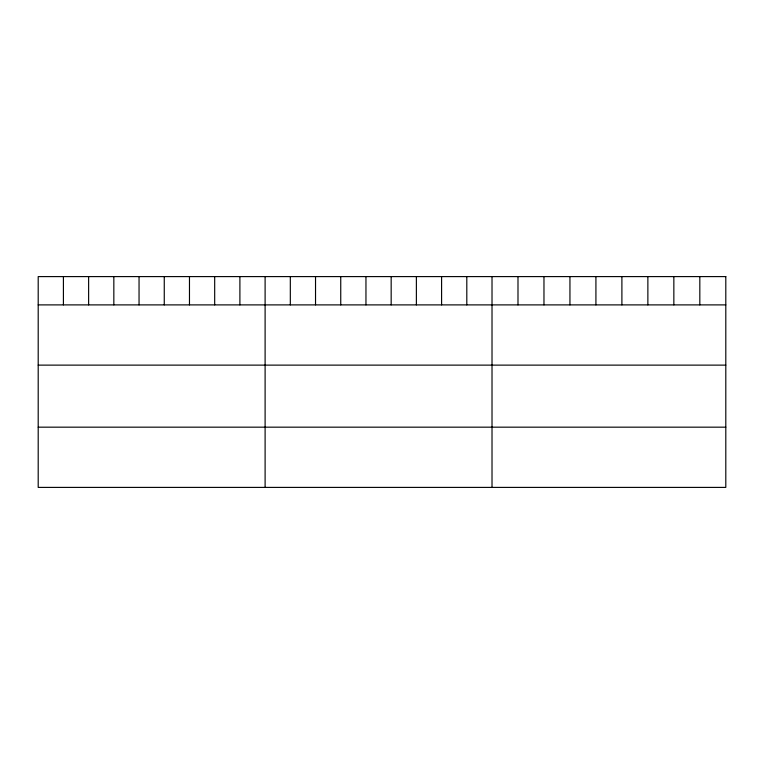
<?xml version="1.0" encoding="UTF-8"?>
<svg xmlns="http://www.w3.org/2000/svg" width="764" height="764" viewBox="0 0 764 764"><rect width="100%" height="100%" fill="white"/><g stroke="black" fill="none" stroke-linecap="round" stroke-linejoin="round"><path stroke-width="1.15" d="M38.2 304.893L725.8 304.893M38.2 365.125L725.8 365.125M38.2 427.171L725.8 427.171M699.824 276.597L699.824 304.893M673.848 276.597L673.848 304.893M647.872 276.597L647.872 304.893M621.896 276.597L621.896 304.893M595.92 276.597L595.92 304.893M569.944 276.597L569.944 304.893M543.968 276.597L543.968 304.893M517.992 276.597L517.992 304.893M492.016 276.597L492.016 487.403M466.804 276.597L466.804 304.893M441.592 276.597L441.592 304.893M416.38 276.597L416.38 304.893M391.168 276.597L391.168 304.893M365.956 276.597L365.956 304.893M340.744 276.597L340.744 304.893M315.532 276.597L315.532 304.893M290.32 276.597L290.32 304.893M265.108 276.597L265.108 487.403M239.896 276.597L239.896 304.893M214.684 276.597L214.684 304.893M189.472 276.597L189.472 304.893M164.26 276.597L164.26 304.893M139.048 276.597L139.048 304.893M113.836 276.597L113.836 304.893M88.624 276.597L88.624 304.893M63.412 276.597L63.412 304.893M725.8 276.597L38.2 276.597L38.2 487.403L725.8 487.403L725.8 276.597"/></g></svg>
